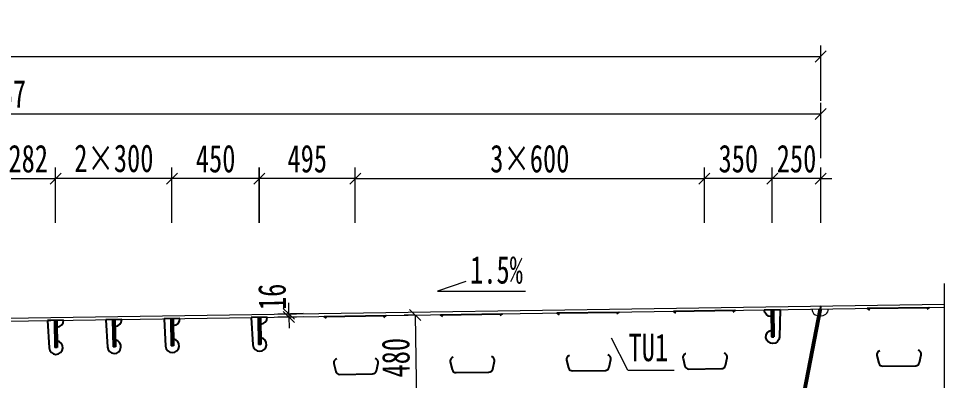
# Model space of a CAD drawing. Header units: millimetres. Extents: x 44597 to 300567, y -113054 to 73044.
# Drawn here: x 125513 to 130370, y -71801 to -69937 of the extents above; entities that cross this region are included whole.
import ezdxf
from ezdxf.enums import TextEntityAlignment as Align

# ---------------------------------------------------------------- set-up
doc = ezdxf.new("R2010")
doc.units = ezdxf.units.MM
doc.layers.get('Defpoints').update_dxf_attribs({"color": 8})
for name, color, linetype, lineweight in [('文字', 7, 'Continuous', 15), ('细实线', 4, 'Continuous', 15), ('钢板粗线', 1, 'Continuous', 25), ('钢板细线', 6, 'Continuous', 15)]:
    doc.layers.add(name, color=color, linetype=linetype, lineweight=lineweight)
doc.styles.add('111', font='', dxfattribs={"width": 0.7})
doc.styles.add('BM_Dim', font='', dxfattribs={"width": 0.85})
doc.styles.get('111').set_extended_font_data('仿宋_GB2312')
doc.styles.get('BM_Dim').set_extended_font_data('仿宋_GB2312')
doc.dimstyles.new('200', dxfattribs={"dimscale": 0, "dimtxt": 2.5, "dimasz": 1, "dimexe": 1, "dimexo": 1, "dimgap": 0.6, "dimtad": 1, "dimdec": 0, "dimdsep": 46, "dimtxsty": '111', "dimblk": 'OBLIQUE', "dimcen": 0, "dimclrd": 4, "dimclre": 4, "dimclrt": 4, "dimadec": 1, "dimazin": 2, "dimtfac": 1, "dimtdec": 0, "dimtix": 1, "dimtmove": 2, "dimatfit": 3, "dimfxl": 4, "dimfxlon": 1, "dimtolj": 1, "dimlwd": -1, "dimlwe": -1, "dimarcsym": 0})

# ---------------------------------------------------------------- blocks, each defined once
blk = doc.blocks.new('_Oblique')
at = {"color": 0, "linetype": 'ByBlock', "lineweight": -2}
blk.add_line((-0.5, -0.5), (0.5, 0.5), dxfattribs=at)
blk = doc.blocks.new('*D2413')
at = {"layer": 'Defpoints', "color": 0, "transparency": 16777216}
for p in [(129646.7, -70427.4), (121179.8, -71438.2), (129646.7, -71412.7)]:
    blk.add_point(p, dxfattribs=at)
at = {"layer": '细实线', "color": 4, "transparency": 16777216}
for p, q in [((121179.8, -70655.9), (121179.8, -70370.2)), ((129646.7, -70655.9), (129646.7, -70370.2)), ((121179.8, -70427.4), (129646.7, -70427.4))]:
    blk.add_line(p, q, dxfattribs=at)
at = {"layer": '细实线', "color": 4, "transparency": 16777216, "xscale": 57.14285714285715, "yscale": 57.14285714285715, "zscale": 57.14285714285715, "rotation": 180}
blk.add_blockref('_Oblique', (121179.8, -70427.4), dxfattribs=at)
at = {"layer": '细实线', "color": 4, "transparency": 16777216, "xscale": 57.14285714285715, "yscale": 57.14285714285715, "zscale": 57.14285714285715}
blk.add_blockref('_Oblique', (129646.7, -70427.4), dxfattribs=at)
at = {"layer": '细实线', "color": 4, "transparency": 16777216, "insert": (125413.2, -70325.1), "char_height": 142.86, "attachment_point": 5, "style": '111'}
blk.add_mtext('\\A1;8467', dxfattribs=at)
blk = doc.blocks.new('*D2439')
at = {"layer": 'Defpoints', "color": 0, "transparency": 16777216}
for p in [(129646.7, -70131.3), (117929.9, -71412.5), (129646.7, -71445.3)]:
    blk.add_point(p, dxfattribs=at)
at = {"layer": '细实线', "color": 4, "transparency": 16777216}
for p, q in [((117929.9, -70359.8), (117929.9, -70074.1)), ((129646.7, -70359.8), (129646.7, -70074.1)), ((117929.9, -70131.3), (129646.7, -70131.3))]:
    blk.add_line(p, q, dxfattribs=at)
at = {"layer": '细实线', "color": 4, "transparency": 16777216, "xscale": 57.14285714285715, "yscale": 57.14285714285715, "zscale": 57.14285714285715, "rotation": 180}
blk.add_blockref('_Oblique', (117929.9, -70131.3), dxfattribs=at)
at = {"layer": '细实线', "color": 4, "transparency": 16777216, "xscale": 57.14285714285715, "yscale": 57.14285714285715, "zscale": 57.14285714285715}
blk.add_blockref('_Oblique', (129646.7, -70131.3), dxfattribs=at)
at = {"layer": '细实线', "color": 4, "transparency": 16777216, "insert": (123788.3, -70030.6), "char_height": 142.86, "attachment_point": 5, "style": '111'}
blk.add_mtext('\\A1;11717', dxfattribs=at)
blk = doc.blocks.new('U型肋1')
at = {"layer": 'Defpoints'}
blk.add_line((-160, 0), (160, 0), dxfattribs=at)
at = {"layer": '钢板粗线', "color": 6}
for p, q in [((147.8, -9.7), (160, 0)), ((-147.8, -9.7), (-160, 0))]:
    blk.add_line(p, q, dxfattribs=at)
blk.add_lwpolyline([(-98.8, -220.5, 0.414266), (-113.8, -244.5), (-104.5, -284.5, 0.348876), (-85, -300), (85, -300, 0.348876), (104.5, -284.5), (113.8, -244.5, 0.414091), (98.8, -220.5, 0.414091)], format="xyb", dxfattribs=at)
blk = doc.blocks.new('12-140加劲 有过焊孔')
at = {"layer": 'Defpoints'}
blk.add_line((0, 0), (0, 140), dxfattribs=at)
at = {"layer": '钢板粗线', "color": 7}
for p, q in [((-6, 0), (-6, 140)), ((-6, 140), (6, 140)), ((6, 0), (6, 140)), ((41, 0), (35, 141.5)), ((-41, 0), (41, 0))]:
    blk.add_line(p, q, dxfattribs=at)
for centre, start, end in [((0, 140), 2.441, 260.1291), ((-6, 0), 90, 180)]:
    blk.add_arc(centre, 35, start, end, dxfattribs=at)
blk = doc.blocks.new('*D2462')
at = {"layer": 'Defpoints', "color": 0, "transparency": 16777216}
for p in [(-888.1, 647.1), (-888.1, -29.3), (-638.1, -9.6)]:
    blk.add_point(p, dxfattribs=at)
at = {"layer": '细实线', "color": 4, "transparency": 16777216}
for p, q in [((-888.1, 418.5), (-888.1, 704.2)), ((-638.1, 418.5), (-638.1, 704.2)), ((-888.1, 647.1), (-945.2, 647.1)), ((-638.1, 647.1), (-888.1, 647.1)), ((-638.1, 647.1), (-580.9, 647.1))]:
    blk.add_line(p, q, dxfattribs=at)
at = {"layer": '细实线', "color": 4, "transparency": 16777216, "xscale": 57.14285714285715, "yscale": 57.14285714285715, "zscale": 57.14285714285715}
blk.add_blockref('_Oblique', (-888.1, 647.1), dxfattribs=at)
at = {"layer": '细实线', "color": 4, "transparency": 16777216, "xscale": 57.14285714285715, "yscale": 57.14285714285715, "zscale": 57.14285714285715, "rotation": 180}
blk.add_blockref('_Oblique', (-638.1, 647.1), dxfattribs=at)
at = {"layer": '细实线', "color": 4, "transparency": 16777216, "insert": (-763.1, 749.3), "char_height": 142.86, "attachment_point": 5, "style": '111'}
blk.add_mtext('\\A1;250', dxfattribs=at)
blk = doc.blocks.new('*D2463')
at = {"layer": 'Defpoints', "color": 0, "transparency": 16777216}
for p in [(-1238.1, 647.1), (-1238.1, -34.6), (-3038, -61.6)]:
    blk.add_point(p, dxfattribs=at)
at = {"layer": '细实线', "color": 4, "transparency": 16777216}
for p, q in [((-3038, 418.5), (-3038, 704.2)), ((-1238.1, 418.5), (-1238.1, 704.2)), ((-3038, 647.1), (-1238.1, 647.1))]:
    blk.add_line(p, q, dxfattribs=at)
at = {"layer": '细实线', "color": 4, "transparency": 16777216, "xscale": 57.14285714285715, "yscale": 57.14285714285715, "zscale": 57.14285714285715, "rotation": 180}
blk.add_blockref('_Oblique', (-3038, 647.1), dxfattribs=at)
at = {"layer": '细实线', "color": 4, "transparency": 16777216, "xscale": 57.14285714285715, "yscale": 57.14285714285715, "zscale": 57.14285714285715}
blk.add_blockref('_Oblique', (-1238.1, 647.1), dxfattribs=at)
at = {"layer": '细实线', "color": 4, "transparency": 16777216, "insert": (-2138, 749.3), "char_height": 142.86, "attachment_point": 5, "style": '111'}
blk.add_mtext('\\A1;3×600', dxfattribs=at)
blk = doc.blocks.new('*D2464')
at = {"layer": 'Defpoints', "color": 0, "transparency": 16777216}
for p in [(-1238.1, 647.1), (-1238.1, -34.6), (-888.1, -29.3)]:
    blk.add_point(p, dxfattribs=at)
at = {"layer": '细实线', "color": 4, "transparency": 16777216}
for p, q in [((-1238.1, 418.5), (-1238.1, 704.2)), ((-888.1, 418.5), (-888.1, 704.2)), ((-888.1, 647.1), (-1238.1, 647.1))]:
    blk.add_line(p, q, dxfattribs=at)
at = {"layer": '细实线', "color": 4, "transparency": 16777216, "xscale": 57.14285714285715, "yscale": 57.14285714285715, "zscale": 57.14285714285715, "rotation": 180}
blk.add_blockref('_Oblique', (-1238.1, 647.1), dxfattribs=at)
at = {"layer": '细实线', "color": 4, "transparency": 16777216, "xscale": 57.14285714285715, "yscale": 57.14285714285715, "zscale": 57.14285714285715}
blk.add_blockref('_Oblique', (-888.1, 647.1), dxfattribs=at)
at = {"layer": '细实线', "color": 4, "transparency": 16777216, "insert": (-1063.1, 749.3), "char_height": 142.86, "attachment_point": 5, "style": '111'}
blk.add_mtext('\\A1;350', dxfattribs=at)
blk = doc.blocks.new('*D2481')
at = {"layer": 'Defpoints', "color": 0, "transparency": 16777216}
for p in [(-2711.9, -56.7), (-2721.7, -536.9), (-2704.7, -536.6)]:
    blk.add_point(p, dxfattribs=at)
at = {"layer": '细实线', "color": 4, "transparency": 16777216}
for p, q in [((-2728.9, -56.9), (-2786, -57.8)), ((-2728.9, -56.9), (-2721.7, -536.9)), ((-2721.7, -536.9), (-2778.8, -537.7))]:
    blk.add_line(p, q, dxfattribs=at)
at = {"layer": '细实线', "color": 4, "transparency": 16777216, "xscale": 57.14285714285715, "yscale": 57.14285714285715, "zscale": 57.14285714285715}
for p, rotation in [((-2728.9, -56.9), 90.85937224365449), ((-2721.7, -536.9), 270.8593722436545)]:
    blk.add_blockref('_Oblique', p, dxfattribs=dict(at, rotation=rotation))
at = {"layer": '细实线', "color": 4, "transparency": 16777216, "insert": (-2828.2, -277.2), "char_height": 142.86, "attachment_point": 5, "rotation": 90.8594, "style": '111'}
blk.add_mtext('\\A1;480', dxfattribs=at)
blk = doc.blocks.new('*D2485')
at = {"layer": 'Defpoints', "color": 0, "transparency": 16777216}
for p in [(-3532.9, 647.1), (-3532.9, -68.9), (-3038, -61.6)]:
    blk.add_point(p, dxfattribs=at)
at = {"layer": '细实线', "color": 4, "transparency": 16777216}
for p, q in [((-3532.9, 418.5), (-3532.9, 704.2)), ((-3038, 418.5), (-3038, 704.2)), ((-3038, 647.1), (-3532.9, 647.1))]:
    blk.add_line(p, q, dxfattribs=at)
at = {"layer": '细实线', "color": 4, "transparency": 16777216, "xscale": 57.14285714285715, "yscale": 57.14285714285715, "zscale": 57.14285714285715, "rotation": 180}
blk.add_blockref('_Oblique', (-3532.9, 647.1), dxfattribs=at)
at = {"layer": '细实线', "color": 4, "transparency": 16777216, "xscale": 57.14285714285715, "yscale": 57.14285714285715, "zscale": 57.14285714285715}
blk.add_blockref('_Oblique', (-3038, 647.1), dxfattribs=at)
at = {"layer": '细实线', "color": 4, "transparency": 16777216, "insert": (-3285.4, 749.3), "char_height": 142.86, "attachment_point": 5, "style": '111'}
blk.add_mtext('\\A1;495', dxfattribs=at)
blk = doc.blocks.new('*D2486')
at = {"layer": 'Defpoints', "color": 0, "transparency": 16777216}
for p in [(-3982.9, 647.1), (-3982.9, -75.7), (-3532.4, -61.6)]:
    blk.add_point(p, dxfattribs=at)
at = {"layer": '细实线', "color": 4, "transparency": 16777216}
for p, q in [((-3982.9, 418.5), (-3982.9, 704.2)), ((-3532.4, 418.5), (-3532.4, 704.2)), ((-3532.4, 647.1), (-3982.9, 647.1))]:
    blk.add_line(p, q, dxfattribs=at)
at = {"layer": '细实线', "color": 4, "transparency": 16777216, "xscale": 57.14285714285715, "yscale": 57.14285714285715, "zscale": 57.14285714285715, "rotation": 180}
blk.add_blockref('_Oblique', (-3982.9, 647.1), dxfattribs=at)
at = {"layer": '细实线', "color": 4, "transparency": 16777216, "xscale": 57.14285714285715, "yscale": 57.14285714285715, "zscale": 57.14285714285715}
blk.add_blockref('_Oblique', (-3532.4, 647.1), dxfattribs=at)
at = {"layer": '细实线', "color": 4, "transparency": 16777216, "insert": (-3757.7, 749.3), "char_height": 142.86, "attachment_point": 5, "style": '111'}
blk.add_mtext('\\A1;450', dxfattribs=at)
blk = doc.blocks.new('*D2487')
at = {"layer": 'Defpoints', "color": 0, "transparency": 16777216}
for p in [(-4582.9, 647.1), (-4582.9, -84.7), (-3982.9, -75.7)]:
    blk.add_point(p, dxfattribs=at)
at = {"layer": '细实线', "color": 4, "transparency": 16777216}
for p, q in [((-4582.9, 418.5), (-4582.9, 704.2)), ((-3982.9, 418.5), (-3982.9, 704.2)), ((-3982.9, 647.1), (-4582.9, 647.1))]:
    blk.add_line(p, q, dxfattribs=at)
at = {"layer": '细实线', "color": 4, "transparency": 16777216, "xscale": 57.14285714285715, "yscale": 57.14285714285715, "zscale": 57.14285714285715, "rotation": 180}
blk.add_blockref('_Oblique', (-4582.9, 647.1), dxfattribs=at)
at = {"layer": '细实线', "color": 4, "transparency": 16777216, "xscale": 57.14285714285715, "yscale": 57.14285714285715, "zscale": 57.14285714285715}
blk.add_blockref('_Oblique', (-3982.9, 647.1), dxfattribs=at)
at = {"layer": '细实线', "color": 4, "transparency": 16777216, "insert": (-4282.4, 751), "char_height": 142.86, "attachment_point": 5, "style": '111'}
blk.add_mtext('\\A1;2×300', dxfattribs=at)
blk = doc.blocks.new('*D2488')
at = {"layer": 'Defpoints', "color": 0, "transparency": 16777216}
for p in [(-3379.9, -66.7), (-3248.8, -48.7), (-3248.6, -64.7)]:
    blk.add_point(p, dxfattribs=at)
at = {"layer": '细实线', "color": 4, "transparency": 16777216}
for p, q in [((-3380.1, -50.7), (-3381, 6.4)), ((-3305.9, -49.6), (-3437.3, -51.6)), ((-3305.7, -65.6), (-3437, -67.6)), ((-3380.1, -50.7), (-3379.9, -66.7)), ((-3379.9, -66.7), (-3379, -123.8))]:
    blk.add_line(p, q, dxfattribs=at)
at = {"layer": '细实线', "color": 4, "transparency": 16777216, "xscale": 57.14285714285715, "yscale": 57.14285714285715, "zscale": 57.14285714285715}
for p, rotation in [((-3380.1, -50.7), 270.8593722436533), ((-3379.9, -66.7), 90.85937224365327)]:
    blk.add_blockref('_Oblique', p, dxfattribs=dict(at, rotation=rotation))
at = {"layer": '细实线', "color": 4, "transparency": 16777216, "insert": (-3466.2, 36.8), "char_height": 142.86, "attachment_point": 5, "rotation": 90.8594, "style": '111'}
blk.add_mtext('\\A1;16', dxfattribs=at)
blk = doc.blocks.new('*D2489')
at = {"layer": 'Defpoints', "color": 0, "transparency": 16777216}
for p in [(-4582.9, 647.1), (-4582.9, -84.7), (-4864.9, -100.8)]:
    blk.add_point(p, dxfattribs=at)
at = {"layer": '细实线', "color": 4, "transparency": 16777216}
for p, q in [((-4864.9, 418.5), (-4864.9, 704.2)), ((-4582.9, 418.5), (-4582.9, 704.2)), ((-4864.9, 647.1), (-4582.9, 647.1))]:
    blk.add_line(p, q, dxfattribs=at)
at = {"layer": '细实线', "color": 4, "transparency": 16777216, "xscale": 57.14285714285715, "yscale": 57.14285714285715, "zscale": 57.14285714285715, "rotation": 180}
blk.add_blockref('_Oblique', (-4864.9, 647.1), dxfattribs=at)
at = {"layer": '细实线', "color": 4, "transparency": 16777216, "xscale": 57.14285714285715, "yscale": 57.14285714285715, "zscale": 57.14285714285715}
blk.add_blockref('_Oblique', (-4582.9, 647.1), dxfattribs=at)
at = {"layer": '细实线', "color": 4, "transparency": 16777216, "insert": (-4723.9, 749.3), "char_height": 142.86, "attachment_point": 5, "style": '111'}
blk.add_mtext('\\A1;282', dxfattribs=at)
blk = doc.blocks.new('eee')
at = {"layer": 'Defpoints'}
blk.add_line((-638.1, -9.6), (-1076.9, -2267.1), dxfattribs=at)
at = {"layer": '细实线'}
for p, q in [((-2467.3, 115.6), (-2614.6, 65.8)), ((-2614.6, 65.8), (-2159.9, 65.8)), ((-1631.9, -341), (-1717.3, -176.4)), ((-1631.9, -341), (-1394, -341))]:
    blk.add_line(p, q, dxfattribs=at)
at = {"layer": '细实线', "color": 4}
blk.add_lwpolyline([(0, -2404.7), (0, -1112), (-85.7, -1086.3), (85.7, -1086.3), (0, -1060.5), (0, -1026.3), (0, 105)], dxfattribs=at)
at = {"layer": '钢板细线'}
for p, q in [((-648.4, -25.7), (-1084, -2267.1)), ((-634, -25.5), (-1069.8, -2267.1))]:
    blk.add_line(p, q, dxfattribs=at)
for centre, start, end in [((-648.4, -25.7), 180.8623, 259), ((-634, -25.5), 259, 0.8594)]:
    blk.add_arc(centre, 35, start, end, dxfattribs=at)
at = {"layer": '细实线', "rotation": 180.9806856942545}
for p in [(-4582.9, -84.7), (-4282.9, -80.2), (-3982.9, -75.7), (-3532.9, -68.9)]:
    blk.add_blockref('12-140加劲 有过焊孔', p, dxfattribs=at)
at = {"layer": '钢板细线', "rotation": 0.8593722436390178}
for p in [(-1838, -43.6), (-1238.1, -34.6), (-238.1, -19.6), (-3038, -61.6), (-2438, -52.6)]:
    blk.add_blockref('U型肋1', p, dxfattribs=at)
at = {"layer": '钢板细线', "xscale": -1, "rotation": 180.8593722436303}
blk.add_blockref('12-140加劲 有过焊孔', (-888.1, -29.3), dxfattribs=at)
at = {"layer": '文字', "style": 'BM_Dim', "width": 0.7}
for s, p in [('1.5%', (-2309.8, 62.3)), ('TU1', (-1527, -337.9))]:
    blk.add_text(s, height=142.86, dxfattribs=at).set_placement(p, align=Align.BOTTOM_CENTER)
at = {"layer": '细实线'}
for base, p1, p2, override, picture, middle in [((-4582.9, 647.1), (-4864.9, -100.8), (-4582.9, -84.7), {"dimscale": 57.142857, "dimtxsty": '111', "dimblk": 'Oblique'}, '*D2489', (-4723.9, 749.3)), ((-3982.9016, 647.1016), (-3532.4454, -61.5675), (-3982.9016, -75.6595), {"dimscale": 57.142857, "dimtxsty": '111', "dimblk": 'Oblique'}, '*D2486', (-3757.6735, 749.341)), ((-3532.9, 647.1), (-3038, -61.6), (-3532.9, -68.9), {"dimscale": 57.142857, "dimblk": 'Oblique'}, '*D2485', (-3285.4, 749.3)), ((-1238.1, 647.1), (-888.1, -29.3), (-1238.1, -34.6), {"dimscale": 57.142857, "dimblk": 'Oblique'}, '*D2464', (-1063.1, 749.3)), ((-888.1, 647.1), (-638.1, -9.6), (-888.1, -29.3), {"dimscale": 57.142857, "dimblk": 'Oblique'}, '*D2462', (-763.1, 749.3))]:
    dim = blk.add_linear_dim(base=base, p1=p1, p2=p2, dimstyle='200', override=override, dxfattribs=at)
    dim.commit()
    dim.dimension.update_dxf_attribs({"geometry": picture, "text_midpoint": middle})
dim = blk.add_linear_dim(base=(-4582.9, 647.1), p1=(-3982.9, -75.7), p2=(-4582.9, -84.7), text='2×300', dimstyle='200', override={"dimscale": 57.142857, "dimtxsty": '111', "dimblk": 'Oblique'}, dxfattribs=at)
dim.commit()
dim.dimension.update_dxf_attribs({"geometry": '*D2487', "text_midpoint": (-4282.4, 751), "dimtype": 160})
dim = blk.add_linear_dim(base=(-1238.1, 647.1), p1=(-3038, -61.6), p2=(-1238.1, -34.6), text='3×600', dimstyle='200', override={"dimscale": 57.142857, "dimtxsty": '111', "dimblk": 'Oblique'}, dxfattribs=at)
dim.commit()
dim.dimension.update_dxf_attribs({"geometry": '*D2463', "text_midpoint": (-2138, 749.3)})
for base, p1, p2, picture, middle in [((-3379.9, -66.7), (-3248.8, -48.7), (-3248.6, -64.7), '*D2488', (-3466.2, 36.8)), ((-2721.7, -536.9), (-2711.9, -56.7), (-2704.7, -536.6), '*D2481', (-2828.2, -277.2))]:
    dim = blk.add_linear_dim(base=base, p1=p1, p2=p2, angle=270.8594, dimstyle='200', override={"dimscale": 57.142857, "dimblk": 'Oblique'}, dxfattribs=at)
    dim.commit()
    dim.dimension.update_dxf_attribs({"geometry": picture, "text_midpoint": middle, "dimtype": 161})

msp = doc.modelspace()

# ---------------------------------------------------------------- linework, layer by layer
at = {"layer": '钢板细线'}
for points in [[(117929.9, -71405.6), (125446.7, -71480.9), (130284.8, -71408.3)], [(117929.9, -71421.6), (125446.8, -71496.9), (130284.8, -71424.3)]]:
    msp.add_lwpolyline(points, dxfattribs=at)

# ---------------------------------------------------------------- block references
at = {"layer": '细实线'}
msp.add_blockref('eee', (130284.8, -71408.3), dxfattribs=at)

# ---------------------------------------------------------------- dimensions: what is measured, and where the dimension line sits
for base, p1, p2, picture, middle in [((129646.7, -70131.3), (117929.9, -71412.5), (129646.7, -71445.3), '*D2439', (123788.3, -70030.6)), ((129646.7, -70427.4), (121179.8, -71438.2), (129646.7, -71412.7), '*D2413', (125413.2, -70325.1))]:
    dim = msp.add_linear_dim(base=base, p1=p1, p2=p2, dimstyle='200', override={"dimscale": 57.142857, "dimtxsty": '111', "dimblk": 'Oblique'}, dxfattribs=at)
    dim.commit()
    dim.dimension.update_dxf_attribs({"geometry": picture, "text_midpoint": middle})

doc.saveas('drawing.dxf')
